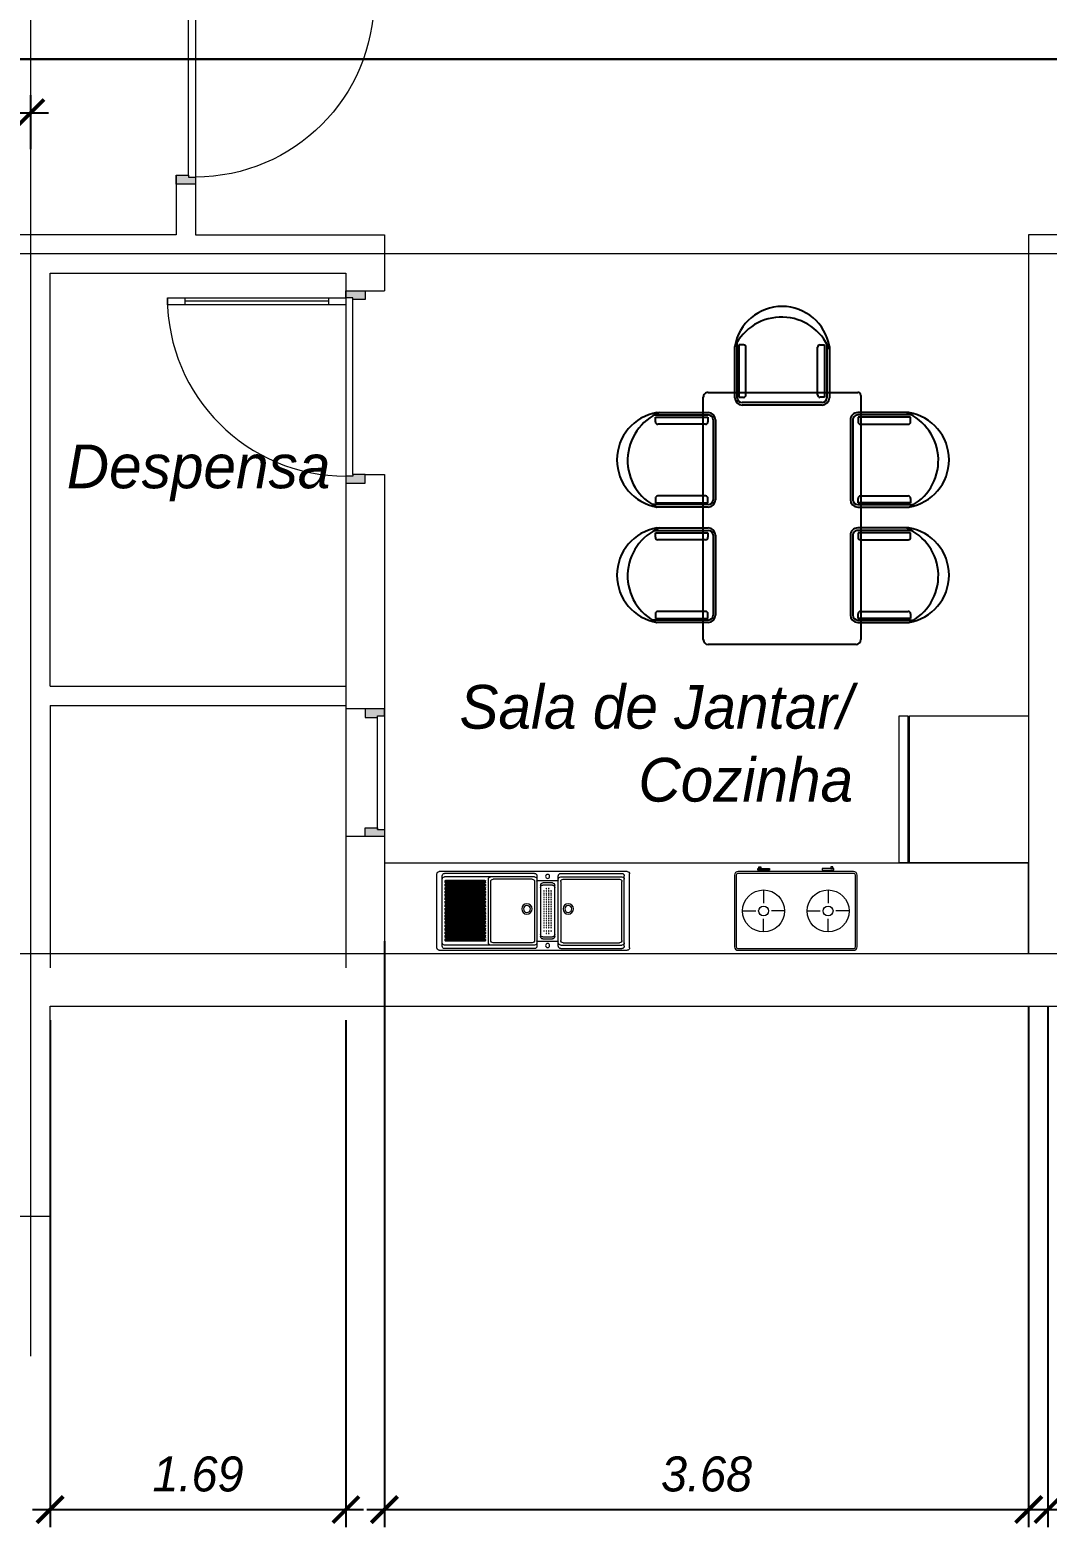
# Model space of a CAD drawing. Header units: millimetres. Extents: x 485872 to 486142, y -52344 to -52207.
# Drawn here: x 485907.28 to 485913.09, y -52267.77 to -52259.22 of the extents above; entities that cross this region are included whole.
import ezdxf

# ---------------------------------------------------------------- set-up
doc = ezdxf.new("R2010")
doc.units = ezdxf.units.MM
doc.header["$LTSCALE"] = 15
doc.header["$PDMODE"] = 2
doc.header["$PDSIZE"] = -10
doc.linetypes.add('ACAD_ISO12W100', pattern=[21, 12, -3, 0, -3, 0, -3])
doc.linetypes.add('DASHDOTX2', pattern=[50.8, 25.4, -12.7, 0, -12.7])
doc.layers.add('arrow', color=8, linetype='Continuous', lineweight=0)
doc.layers.add('TAB', color=36, linetype='Continuous')
doc.styles.get("Standard").update_dxf_attribs({"font": ''})
doc.styles.get('Standard').set_extended_font_data('Flux Architect', italic=True)
doc.dimstyles.get("Standard").update_dxf_attribs({"dimtxt": 0.2, "dimasz": 0.15, "dimexe": 0.1, "dimexo": 0.3, "dimgap": 0.1, "dimtad": 1, "dimzin": 0, "dimdsep": 46, "dimtxsty": 'Standard', "dimblk": 'ARCHTICK', "dimcen": 0.09, "dimdle": 0.1, "dimclrd": 4, "dimclrt": 2, "dimadec": 0, "dimazin": 0, "dimtfac": 1, "dimtofl": 0, "dimtmove": 0, "dimatfit": 3, "dimfxl": 1, "dimtfillclr": 1, "dimtolj": 1, "dimtzin": 0, "dimarcsym": 1})

# ---------------------------------------------------------------- blocks, each defined once
blk = doc.blocks.new('Main Door')
at = {"lineweight": 13}
h = blk.add_hatch(color=256, dxfattribs=at)
h.dxf.hatch_style = 1
h.paths.add_polyline_path([(45062.7, 76126.3), (45062.7, 76166.3), (45022.7, 76166.3), (45022.7, 76176.3), (44952.7, 76176.3), (44952.7, 76126.3)])
h.paths.add_polyline_path([(44952.7, 77176.3), (45022.7, 77176.3), (45022.7, 77186.3), (45062.7, 77186.3), (45062.7, 77226.3), (44952.7, 77226.3)])
for points in [[(45062.7, 77226.3), (44952.7, 77226.3), (44952.7, 77176.3), (45022.7, 77176.3), (45022.7, 77186.3), (45062.7, 77186.3)], [(45062.7, 76126.3), (44952.7, 76126.3), (44952.7, 76176.3), (45022.7, 76176.3), (45022.7, 76166.3), (45062.7, 76166.3)]]:
    blk.add_lwpolyline(points, close=True, dxfattribs=at)
at = {"color": 15, "lineweight": 13}
for points in [[(45062.7, 76166.3), (45062.7, 77186.3)], [(45022.7, 77176.3), (45022.7, 76176.3)], [(45162.7, 76166.3), (45162.7, 76206.3)], [(45162.7, 76186.3), (45982.7, 76186.3)], [(45982.7, 76166.3), (45982.7, 76206.3)]]:
    blk.add_lwpolyline(points, dxfattribs=at)
blk.add_lwpolyline([(45062.7, 76166.3), (45062.7, 76206.3), (46082.7, 76206.3), (46082.7, 76166.3)], close=True, dxfattribs=at)
at = {"lineweight": 13}
blk.add_arc((45062.7, 76166.3), 1020, 0, 90, dxfattribs=at)
blk = doc.blocks.new('refrigenerator')
at = {"lineweight": 13}
blk.add_lwpolyline([(91720.8, 98442.1), (92560.8, 98442.1), (92560.8, 99122.1), (91720.8, 99122.1)], close=True, dxfattribs=at)
blk.add_lwpolyline([(92560.8, 98382.1), (92560.8, 98432.1), (91720.8, 98432.1), (91720.8, 98382.1), (92560.8, 98382.1)], dxfattribs=at)
blk = doc.blocks.new('dining table')
at = {"layer": 'TAB', "color": 111}
for p, q in [((52113.3, 81444.8), (52113.3, 82841.1)), ((52140.3, 82868.1), (52986.3, 82868.1)), ((53013.3, 82841.1), (53013.3, 81455.2)), ((52986.3, 81428.2), (52130, 81428.2))]:
    blk.add_line(p, q, dxfattribs=at)
at = {"layer": 'TAB', "color": 36}
for p, q in [((52131.2, 82728.9), (51812.6, 82728.9)), ((52131.2, 82742.7), (51838.3, 82742.7)), ((52159, 82244.4), (52159, 82701.1)), ((52172.9, 82244.4), (52172.9, 82701.1)), ((52943.3, 82244.4), (52943.3, 82701.1)), ((52957.2, 82244.4), (52957.2, 82701.1)), ((52985, 82742.7), (53277.9, 82742.7)), ((52985, 82728.9), (53303.6, 82728.9)), ((51824.6, 82216.6), (52131.2, 82216.6)), ((51838.3, 82202.8), (52131.2, 82202.8)), ((53291.6, 82216.6), (52985, 82216.6)), ((53277.9, 82202.8), (52985, 82202.8)), ((52131.2, 82069.3), (51812.6, 82069.3)), ((52131.2, 82083.2), (51838.3, 82083.2)), ((52985, 82083.2), (53277.9, 82083.2)), ((52985, 82069.3), (53303.6, 82069.3)), ((52159, 81584.9), (52159, 82041.5)), ((52172.9, 81584.9), (52172.9, 82041.5)), ((52943.3, 81584.9), (52943.3, 82041.5)), ((52957.2, 81584.9), (52957.2, 82041.5)), ((51824.6, 81557.1), (52131.2, 81557.1)), ((53291.6, 81557.1), (52985, 81557.1)), ((51838.3, 81543.2), (52131.2, 81543.2)), ((52334.9, 81500), (52791.6, 81500)), ((52334.9, 81486.1), (52791.6, 81486.1)), ((53277.9, 81543.2), (52985, 81543.2)), ((52293.3, 81165.4), (52293.3, 81458.3)), ((52307.2, 81151.7), (52307.2, 81458.3)), ((52819.4, 81458.3), (52819.4, 81139.7)), ((52833.3, 81458.3), (52833.3, 81165.4))]:
    blk.add_line(p, q, dxfattribs=at)
at = {"layer": 'TAB', "color": 40}
for p, q in [((51829.1, 82719.6), (52129.1, 82719.6)), ((51829.1, 82693.4), (51829.1, 82719.6)), ((52115.2, 82679.5), (51843, 82679.5)), ((52129.1, 82719.6), (52129.1, 82693.4)), ((53287.1, 82719.6), (52987.1, 82719.6)), ((52987.1, 82719.6), (52987.1, 82693.4)), ((53001, 82679.5), (53273.2, 82679.5)), ((53287.1, 82693.4), (53287.1, 82719.6)), ((51829.1, 82256.1), (51829.1, 82229.9)), ((52115.2, 82270), (51843, 82270)), ((52129.1, 82229.9), (52129.1, 82256.1)), ((52987.1, 82229.9), (52987.1, 82256.1)), ((53001, 82270), (53273.2, 82270)), ((53287.1, 82256.1), (53287.1, 82229.9)), ((51829.1, 82229.9), (52129.1, 82229.9)), ((53287.1, 82229.9), (52987.1, 82229.9)), ((51829.1, 82060), (52129.1, 82060)), ((51829.1, 82033.9), (51829.1, 82060)), ((52115.2, 82020), (51843, 82020)), ((52129.1, 82060), (52129.1, 82033.9)), ((53287.1, 82060), (52987.1, 82060)), ((52987.1, 82060), (52987.1, 82033.9)), ((53001, 82020), (53273.2, 82020)), ((53287.1, 82033.9), (53287.1, 82060)), ((51829.1, 81596.5), (51829.1, 81570.4)), ((51829.1, 81570.4), (52129.1, 81570.4)), ((52115.2, 81610.4), (51843, 81610.4)), ((52129.1, 81570.4), (52129.1, 81596.5)), ((52987.1, 81570.4), (52987.1, 81596.5)), ((53287.1, 81570.4), (52987.1, 81570.4)), ((53001, 81610.4), (53273.2, 81610.4)), ((53287.1, 81596.5), (53287.1, 81570.4)), ((52320.4, 81156.2), (52320.4, 81456.1)), ((52320.4, 81456.1), (52346.6, 81456.1)), ((52360.5, 81442.3), (52360.5, 81170.1)), ((52770, 81442.3), (52770, 81170.1)), ((52810.1, 81456.1), (52783.9, 81456.1)), ((52810.1, 81156.2), (52810.1, 81456.1)), ((52346.6, 81156.2), (52320.4, 81156.2)), ((52783.9, 81156.2), (52810.1, 81156.2))]:
    blk.add_line(p, q, dxfattribs=at)
at = {"layer": 'TAB', "color": 111}
for centre, radius, start, end in [((52140.3, 82841.1), 27, 90, 180), ((52986.3, 82841.1), 27, 0, 90), ((52130, 81444.8), 16.7, 180, 270), ((52986.3, 81455.2), 27, 270, 0)]:
    blk.add_arc(centre, radius, start, end, dxfattribs=at)
at = {"layer": 'TAB', "color": 32}
for centre, radius, start, end in [((51883.5, 82472.7), 273.8, 99.50103, 260.49897), ((51965.9, 82476.2), 295.5, 115.57548, 247.72227), ((53150.4, 82476.2), 295.5, 292.27773, 64.42452), ((53232.7, 82472.7), 273.8, 279.50103, 80.49897), ((51883.5, 81813.2), 273.8, 99.50103, 260.49897), ((51965.9, 81816.7), 295.5, 115.57548, 247.72227), ((53150.4, 81816.7), 295.5, 292.27773, 64.42452), ((53232.7, 81813.2), 273.8, 279.50103, 80.49897), ((52566.7, 81292.9), 295.5, 202.27773, 334.42452), ((52563.3, 81210.5), 273.8, 189.50103, 350.49897)]:
    blk.add_arc(centre, radius, start, end, dxfattribs=at)
at = {"layer": 'TAB', "color": 40}
for centre, radius, start, end in [((51843, 82693.4), 13.9, 180, 270), ((52115.2, 82693.4), 13.9, 270, 0), ((52131.2, 82701.1), 41.7, 0, 90), ((52131.2, 82701.1), 27.8, 0, 90), ((53001, 82693.4), 13.9, 180, 270), ((53273.2, 82693.4), 13.9, 270, 0), ((51843, 82256.1), 13.9, 90, 180), ((52115.2, 82256.1), 13.9, 0, 90), ((53001, 82256.1), 13.9, 90, 180), ((53273.2, 82256.1), 13.9, 0, 90), ((51843, 82033.9), 13.9, 180, 270), ((52115.2, 82033.9), 13.9, 270, 0), ((53001, 82033.9), 13.9, 180, 270), ((53273.2, 82033.9), 13.9, 270, 0), ((51843, 81596.5), 13.9, 90, 180), ((52115.2, 81596.5), 13.9, 0, 90), ((53001, 81596.5), 13.9, 90, 180), ((53273.2, 81596.5), 13.9, 0, 90), ((52346.6, 81442.3), 13.9, 0, 90), ((52783.9, 81442.3), 13.9, 90, 180), ((52346.6, 81170.1), 13.9, 270, 0), ((52783.9, 81170.1), 13.9, 180, 270)]:
    blk.add_arc(centre, radius, start, end, dxfattribs=at)
at = {"layer": 'TAB', "color": 36}
for centre, radius, start, end in [((52985, 82701.1), 41.7, 90, 180), ((52985, 82701.1), 27.8, 90, 180), ((52131.2, 82244.4), 27.8, 270, 0), ((52131.2, 82244.4), 41.7, 270, 0), ((52985, 82244.4), 41.7, 180, 270), ((52985, 82244.4), 27.8, 180, 270), ((52131.2, 82041.5), 41.7, 0, 90), ((52131.2, 82041.5), 27.8, 0, 90), ((52985, 82041.5), 41.7, 90, 180), ((52985, 82041.5), 27.8, 90, 180), ((52131.2, 81584.9), 41.7, 270, 0), ((52131.2, 81584.9), 27.8, 270, 0), ((52985, 81584.9), 41.7, 180, 270), ((52985, 81584.9), 27.8, 180, 270), ((52334.9, 81458.3), 41.7, 90, 180), ((52334.9, 81458.3), 27.8, 90, 180), ((52791.6, 81458.3), 41.7, 0, 90), ((52791.6, 81458.3), 27.8, 0, 90)]:
    blk.add_arc(centre, radius, start, end, dxfattribs=at)
blk = doc.blocks.new('cooker')
at = {"lineweight": 13}
for points in [[(45152.8, 74479.4), (45562.8, 74479.4, 0.414214), (45582.8, 74499.4), (45582.8, 75159.4, 0.414214), (45562.8, 75179.4), (45152.8, 75179.4, 0.414214), (45132.8, 75159.4), (45132.8, 74499.4, 0.414214)], [(45152.8, 74489.4), (45562.8, 74489.4, 0.414214), (45572.8, 74499.4), (45572.8, 75159.4, 0.414214), (45562.8, 75169.4), (45152.8, 75169.4, 0.414214), (45142.8, 75159.4), (45142.8, 74499.4, 0.414214)]]:
    blk.add_lwpolyline(points, format="xyb", close=True, dxfattribs=at)
for points in [[(45357.8, 75133.7), (45357.8, 75058.7)], [(45237.8, 75013.7), (45312.8, 75013.7)], [(45357.8, 74893.7), (45357.8, 74968.7)], [(45477.8, 75013.7), (45402.8, 75013.7)], [(45357.8, 74765.1), (45357.8, 74690.1)], [(45237.8, 74645.1), (45312.8, 74645.1)], [(45477.8, 74645.1), (45402.8, 74645.1)], [(45357.8, 74525.1), (45357.8, 74600.1)]]:
    blk.add_lwpolyline(points, dxfattribs=at)
for points in [[(45590.8, 75047.1), (45601.3, 75047.1), (45601.3, 74980.3), (45590.8, 74980.3)], [(45601.3, 75040.1), (45610.9, 75040.1), (45610.9, 75029.9), (45601.3, 75029.9)], [(45590.8, 74611.6), (45601.3, 74611.6), (45601.3, 74678.5), (45590.8, 74678.5)], [(45601.3, 74618.6), (45610.9, 74618.6), (45610.9, 74628.9), (45601.3, 74628.9)]]:
    blk.add_lwpolyline(points, close=True, dxfattribs=at)
for centre, radius in [((45357.8, 75013.7), 120), ((45357.8, 75013.7), 28.3), ((45357.8, 74645.1), 120), ((45357.8, 74645.1), 28.3)]:
    blk.add_circle(centre, radius, dxfattribs=at)
blk = doc.blocks.new('washing  labo')
at = {"lineweight": 13}
for p, q in [((45652.3, 74366.3), (46725.7, 74366.3)), ((45639, 73929.7), (45639, 74353)), ((45669, 73939.7), (45669, 74343)), ((46032.3, 74356.3), (45682.3, 74356.3)), ((46032.3, 74336.3), (45682.3, 74336.3)), ((45682.3, 73973), (45682.3, 74309.7)), ((46019, 74323), (45695.7, 74323)), ((46032.3, 74309.7), (46032.3, 73973)), ((46045.7, 73939.7), (46045.7, 74343)), ((46048.3, 74314), (46165.7, 74314)), ((46066.3, 73994.7), (46066.3, 74288)), ((46079.7, 74301.3), (46134.3, 74301.3)), ((46079.7, 74289.3), (46134.3, 74289.3)), ((46147.7, 74288), (46147.7, 73994.7)), ((46168.3, 74343), (46168.3, 73939.7)), ((46181.7, 74356.3), (46695.7, 74356.3)), ((46181.7, 74336.3), (46695.7, 74336.3)), ((46181.7, 74309.7), (46181.7, 73973)), ((46195, 74323), (46418.3, 74323)), ((46431.7, 73973), (46431.7, 74309.7)), ((46445, 73959.7), (46445, 74323)), ((46461.6, 74306.2), (46461.6, 74312.9)), ((46461.6, 74286.2), (46461.6, 74292.9)), ((46464.9, 74316.2), (46689.7, 74316.2)), ((46464.9, 74306.9), (46464.9, 74312.2)), ((46464.9, 74302.9), (46689.7, 74302.9)), ((46464.9, 74296.2), (46689.7, 74296.2)), ((46464.9, 74286.9), (46464.9, 74292.2)), ((46464.9, 74282.9), (46689.7, 74282.9)), ((46464.9, 74276.2), (46689.7, 74276.2)), ((46465.6, 74312.9), (46689, 74312.9)), ((46465.6, 74306.2), (46689, 74306.2)), ((46465.6, 74292.9), (46689, 74292.9)), ((46465.6, 74286.2), (46689, 74286.2)), ((46689.7, 74306.9), (46689.7, 74312.2)), ((46689.7, 74286.9), (46689.7, 74292.2)), ((46693, 74306.2), (46693, 74312.9)), ((46693, 74286.2), (46693, 74292.9)), ((46709, 73939.7), (46709, 74343)), ((46739, 73929.7), (46739, 74353)), ((46461.6, 74266.2), (46461.6, 74272.9)), ((46461.6, 74246.2), (46461.6, 74252.9)), ((46461.6, 74228), (46461.6, 74234.7)), ((46461.6, 74208), (46461.6, 74214.7)), ((46461.6, 74188), (46461.6, 74194.7)), ((46464.9, 74266.9), (46464.9, 74272.2)), ((46464.9, 74262.9), (46689.7, 74262.9)), ((46464.9, 74256.2), (46689.7, 74256.2)), ((46464.9, 74246.9), (46464.9, 74252.2)), ((46464.9, 74242.9), (46689.7, 74242.9)), ((46464.9, 74238), (46689.7, 74238)), ((46464.9, 74228.7), (46464.9, 74234)), ((46464.9, 74224.7), (46689.7, 74224.7)), ((46464.9, 74218), (46689.7, 74218)), ((46464.9, 74208.7), (46464.9, 74214)), ((46464.9, 74204.7), (46689.7, 74204.7)), ((46464.9, 74198), (46689.7, 74198)), ((46464.9, 74188.7), (46464.9, 74194)), ((46465.6, 74272.9), (46689, 74272.9)), ((46465.6, 74266.2), (46689, 74266.2)), ((46465.6, 74252.9), (46689, 74252.9)), ((46465.6, 74246.2), (46689, 74246.2)), ((46465.6, 74234.7), (46689, 74234.7)), ((46465.6, 74228), (46689, 74228)), ((46465.6, 74214.7), (46689, 74214.7)), ((46465.6, 74208), (46689, 74208)), ((46465.6, 74194.7), (46689, 74194.7)), ((46689.7, 74266.9), (46689.7, 74272.2)), ((46689.7, 74246.9), (46689.7, 74252.2)), ((46689.7, 74228.7), (46689.7, 74234)), ((46689.7, 74208.7), (46689.7, 74214)), ((46689.7, 74188.7), (46689.7, 74194)), ((46693, 74266.2), (46693, 74272.9)), ((46693, 74246.2), (46693, 74252.9)), ((46693, 74228), (46693, 74234.7)), ((46693, 74208), (46693, 74214.7)), ((46693, 74188), (46693, 74194.7)), ((46461.6, 74168), (46461.6, 74174.7)), ((46461.6, 74148), (46461.6, 74154.7)), ((46461.6, 74128), (46461.6, 74134.7)), ((46461.6, 74109.7), (46461.6, 74116.4)), ((46464.9, 74184.7), (46689.7, 74184.7)), ((46464.9, 74178), (46689.7, 74178)), ((46464.9, 74168.7), (46464.9, 74174)), ((46464.9, 74164.7), (46689.7, 74164.7)), ((46464.9, 74158), (46689.7, 74158)), ((46464.9, 74148.7), (46464.9, 74154)), ((46464.9, 74144.7), (46689.7, 74144.7)), ((46464.9, 74138), (46689.7, 74138)), ((46464.9, 74128.7), (46464.9, 74134)), ((46464.9, 74124.7), (46689.7, 74124.7)), ((46464.9, 74119.7), (46689.7, 74119.7)), ((46464.9, 74110.4), (46464.9, 74115.7)), ((46464.9, 74106.4), (46689.7, 74106.4)), ((46465.6, 74188), (46689, 74188)), ((46465.6, 74174.7), (46689, 74174.7)), ((46465.6, 74168), (46689, 74168)), ((46465.6, 74154.7), (46689, 74154.7)), ((46465.6, 74148), (46689, 74148)), ((46465.6, 74134.7), (46689, 74134.7)), ((46465.6, 74128), (46689, 74128)), ((46465.6, 74116.4), (46689, 74116.4)), ((46465.6, 74109.7), (46689, 74109.7)), ((46689.7, 74168.7), (46689.7, 74174)), ((46689.7, 74148.7), (46689.7, 74154)), ((46689.7, 74128.7), (46689.7, 74134)), ((46689.7, 74110.4), (46689.7, 74115.7)), ((46693, 74168), (46693, 74174.7)), ((46693, 74148), (46693, 74154.7)), ((46693, 74128), (46693, 74134.7)), ((46693, 74109.7), (46693, 74116.4)), ((46461.6, 74092.3), (46461.6, 74099)), ((46461.6, 74072.3), (46461.6, 74079)), ((46461.6, 74052.3), (46461.6, 74059)), ((46461.6, 74032.3), (46461.6, 74039)), ((46461.6, 74012.3), (46461.6, 74019)), ((46464.9, 74102.3), (46689.7, 74102.3)), ((46464.9, 74093), (46464.9, 74098.3)), ((46464.9, 74089), (46689.7, 74089)), ((46464.9, 74082.3), (46689.7, 74082.3)), ((46464.9, 74073), (46464.9, 74078.3)), ((46464.9, 74069), (46689.7, 74069)), ((46464.9, 74062.3), (46689.7, 74062.3)), ((46464.9, 74053), (46464.9, 74058.3)), ((46464.9, 74049), (46689.7, 74049)), ((46464.9, 74042.3), (46689.7, 74042.3)), ((46464.9, 74033), (46464.9, 74038.3)), ((46464.9, 74029), (46689.7, 74029)), ((46464.9, 74022.3), (46689.7, 74022.3)), ((46464.9, 74013), (46464.9, 74018.3)), ((46465.6, 74099), (46689, 74099)), ((46465.6, 74092.3), (46689, 74092.3)), ((46465.6, 74079), (46689, 74079)), ((46465.6, 74072.3), (46689, 74072.3)), ((46465.6, 74059), (46689, 74059)), ((46465.6, 74052.3), (46689, 74052.3)), ((46465.6, 74039), (46689, 74039)), ((46465.6, 74032.3), (46689, 74032.3)), ((46465.6, 74019), (46689, 74019)), ((46689.7, 74093), (46689.7, 74098.3)), ((46689.7, 74073), (46689.7, 74078.3)), ((46689.7, 74053), (46689.7, 74058.3)), ((46689.7, 74033), (46689.7, 74038.3)), ((46689.7, 74013), (46689.7, 74018.3)), ((46693, 74092.3), (46693, 74099)), ((46693, 74072.3), (46693, 74079)), ((46693, 74052.3), (46693, 74059)), ((46693, 74032.3), (46693, 74039)), ((46693, 74012.3), (46693, 74019)), ((46032.3, 73946.3), (45682.3, 73946.3)), ((46019, 73959.7), (45695.7, 73959.7)), ((46165.7, 73968.7), (46048.3, 73968.7)), ((46134.3, 73993.3), (46079.7, 73993.3)), ((46134.3, 73981.3), (46079.7, 73981.3)), ((46181.7, 73946.3), (46695.7, 73946.3)), ((46195, 73959.7), (46418.3, 73959.7)), ((46461.6, 73992.3), (46461.6, 73999)), ((46461.6, 73972.3), (46461.6, 73979)), ((46464.9, 74009), (46689.7, 74009)), ((46464.9, 74002.3), (46689.7, 74002.3)), ((46464.9, 73993), (46464.9, 73998.3)), ((46464.9, 73989), (46689.7, 73989)), ((46464.9, 73982.3), (46689.7, 73982.3)), ((46464.9, 73973), (46464.9, 73978.3)), ((46464.9, 73969), (46689.7, 73969)), ((46465.6, 74012.3), (46689, 74012.3)), ((46465.6, 73999), (46689, 73999)), ((46465.6, 73992.3), (46689, 73992.3)), ((46465.6, 73979), (46689, 73979)), ((46465.6, 73972.3), (46689, 73972.3)), ((46689.7, 73993), (46689.7, 73998.3)), ((46689.7, 73973), (46689.7, 73978.3)), ((46693, 73992.3), (46693, 73999)), ((46693, 73972.3), (46693, 73979)), ((45652.3, 73916.3), (46725.7, 73916.3)), ((46032.3, 73926.3), (45682.3, 73926.3)), ((46181.7, 73926.3), (46695.7, 73926.3))]:
    blk.add_line(p, q, dxfattribs=at)
for centre, radius in [((46107, 74339), 11.7), ((46087, 74256.3), 1.33), ((46087, 74243), 1.33), ((46087, 74233), 1.33), ((46087, 74219.7), 1.33), ((46087, 74206.3), 1.33), ((46087, 74193), 1.33), ((46100.3, 74269.7), 1.33), ((46100.3, 74256.3), 1.33), ((46100.3, 74243), 1.33), ((46100.3, 74233), 1.33), ((46100.3, 74219.7), 1.33), ((46100.3, 74206.3), 1.33), ((46100.3, 74193), 1.33), ((46113.7, 74269.7), 1.33), ((46113.7, 74256.3), 1.33), ((46113.7, 74243), 1.33), ((46113.7, 74233), 1.33), ((46113.7, 74219.7), 1.33), ((46113.7, 74206.3), 1.33), ((46113.7, 74193), 1.33), ((46127, 74256.3), 1.33), ((46127, 74243), 1.33), ((46127, 74233), 1.33), ((46127, 74219.7), 1.33), ((46127, 74206.3), 1.33), ((46127, 74193), 1.33), ((45989, 74153), 30), ((45989, 74153), 20), ((46087, 74179.7), 1.33), ((46087, 74166.3), 1.33), ((46087, 74153), 1.33), ((46087, 74139.7), 1.33), ((46087, 74126.3), 1.33), ((46087, 74113), 1.33), ((46100.3, 74179.7), 1.33), ((46100.3, 74166.3), 1.33), ((46100.3, 74153), 1.33), ((46100.3, 74139.7), 1.33), ((46100.3, 74126.3), 1.33), ((46100.3, 74113), 1.33), ((46113.7, 74179.7), 1.33), ((46113.7, 74166.3), 1.33), ((46113.7, 74153), 1.33), ((46113.7, 74139.7), 1.33), ((46113.7, 74126.3), 1.33), ((46113.7, 74113), 1.33), ((46127, 74179.7), 1.33), ((46127, 74166.3), 1.33), ((46127, 74153), 1.33), ((46127, 74139.7), 1.33), ((46127, 74126.3), 1.33), ((46127, 74113), 1.33), ((46225, 74153), 30), ((46225, 74153), 20), ((46087, 74099.7), 1.33), ((46087, 74086.3), 1.33), ((46087, 74073), 1.33), ((46087, 74059.7), 1.33), ((46087, 74046.3), 1.33), ((46087, 74026.3), 1.33), ((46100.3, 74099.7), 1.33), ((46100.3, 74086.3), 1.33), ((46100.3, 74073), 1.33), ((46100.3, 74059.7), 1.33), ((46100.3, 74046.3), 1.33), ((46100.3, 74026.3), 1.33), ((46113.7, 74099.7), 1.33), ((46113.7, 74086.3), 1.33), ((46113.7, 74073), 1.33), ((46113.7, 74059.7), 1.33), ((46113.7, 74046.3), 1.33), ((46113.7, 74026.3), 1.33), ((46127, 74099.7), 1.33), ((46127, 74086.3), 1.33), ((46127, 74073), 1.33), ((46127, 74059.7), 1.33), ((46127, 74046.3), 1.33), ((46127, 74026.3), 1.33), ((46107, 73943.7), 11.7), ((46100.3, 74013), 1.33), ((46113.7, 74013), 1.33)]:
    blk.add_circle(centre, radius, dxfattribs=at)
for centre, radius, start, end in [((45652.3, 74353), 13.3, 90, 180), ((46725.7, 74353), 13.3, 0, 90), ((45682.3, 74343), 13.3, 90, 180), ((45682.3, 74323), 13.3, 90, 180), ((45695.7, 74309.7), 13.3, 90, 180), ((46019, 74309.7), 13.3, 0, 90), ((46032.3, 74343), 13.3, 0, 90), ((46032.3, 74323), 13.3, 0, 90), ((46048.3, 74311.3), 2.67, 90, 180), ((46048.3, 74311.3), 2.67, 90, 180), ((46079.7, 74288), 13.3, 90, 180), ((46079.7, 74276), 13.3, 90, 180), ((46134.3, 74288), 13.3, 0, 90), ((46134.3, 74276), 13.3, 0, 90), ((46165.7, 74311.3), 2.67, 0, 90), ((46165.7, 74311.3), 2.67, 0, 90), ((46181.7, 74343), 13.3, 90, 180), ((46181.7, 74323), 13.3, 90, 180), ((46195, 74309.7), 13.3, 90, 180), ((46418.3, 74309.7), 13.3, 0, 90), ((46431.7, 74323), 13.3, 0, 90), ((46464.9, 74312.9), 3.33, 90, 180), ((46464.9, 74306.2), 3.33, 180, 270), ((46464.9, 74292.9), 3.33, 90, 180), ((46464.9, 74286.2), 3.33, 180, 270), ((46464.9, 74272.9), 3.33, 90, 180), ((46465.6, 74312.2), 0.667, 90, 180), ((46465.6, 74306.9), 0.667, 180, 270), ((46465.6, 74292.2), 0.667, 90, 180), ((46465.6, 74286.9), 0.667, 180, 270), ((46689, 74312.2), 0.667, 0, 90), ((46689, 74306.9), 0.667, 270, 360), ((46689, 74292.2), 0.667, 0, 90), ((46689, 74286.9), 0.667, 270, 360), ((46689.7, 74312.9), 3.33, 0, 90), ((46689.7, 74306.2), 3.33, 270, 0), ((46689.7, 74292.9), 3.33, 0, 90), ((46689.7, 74286.2), 3.33, 270, 0), ((46689.7, 74272.9), 3.33, 0, 90), ((46695.7, 74343), 13.3, 0, 90), ((46695.7, 74323), 13.3, 0, 90), ((46464.9, 74266.2), 3.33, 180, 270), ((46464.9, 74252.9), 3.33, 90, 180), ((46464.9, 74246.2), 3.33, 180, 270), ((46464.9, 74234.7), 3.33, 90, 180), ((46464.9, 74228), 3.33, 180, 270), ((46464.9, 74214.7), 3.33, 90, 180), ((46464.9, 74208), 3.33, 180, 270), ((46464.9, 74194.7), 3.33, 90, 180), ((46465.6, 74272.2), 0.667, 90, 180), ((46465.6, 74266.9), 0.667, 180, 270), ((46465.6, 74252.2), 0.667, 90, 180), ((46465.6, 74246.9), 0.667, 180, 270), ((46465.6, 74234), 0.667, 90, 180), ((46465.6, 74228.7), 0.667, 180, 270), ((46465.6, 74214), 0.667, 90, 180), ((46465.6, 74208.7), 0.667, 180, 270), ((46465.6, 74194), 0.667, 90, 180), ((46689, 74272.2), 0.667, 0, 90), ((46689, 74266.9), 0.667, 270, 360), ((46689, 74252.2), 0.667, 0, 90), ((46689, 74246.9), 0.667, 270, 360), ((46689, 74234), 0.667, 0, 90), ((46689, 74228.7), 0.667, 270, 360), ((46689, 74214), 0.667, 0, 90), ((46689, 74208.7), 0.667, 270, 360), ((46689, 74194), 0.667, 0, 90), ((46689.7, 74266.2), 3.33, 270, 0), ((46689.7, 74252.9), 3.33, 0, 90), ((46689.7, 74246.2), 3.33, 270, 0), ((46689.7, 74234.7), 3.33, 0, 90), ((46689.7, 74228), 3.33, 270, 0), ((46689.7, 74214.7), 3.33, 0, 90), ((46689.7, 74208), 3.33, 270, 0), ((46689.7, 74194.7), 3.33, 0, 90), ((46464.9, 74188), 3.33, 180, 270), ((46464.9, 74174.7), 3.33, 90, 180), ((46464.9, 74168), 3.33, 180, 270), ((46464.9, 74154.7), 3.33, 90, 180), ((46464.9, 74148), 3.33, 180, 270), ((46464.9, 74134.7), 3.33, 90, 180), ((46464.9, 74128), 3.33, 180, 270), ((46464.9, 74116.4), 3.33, 90, 180), ((46464.9, 74109.7), 3.33, 180, 270), ((46465.6, 74188.7), 0.667, 180, 270), ((46465.6, 74174), 0.667, 90, 180), ((46465.6, 74168.7), 0.667, 180, 270), ((46465.6, 74154), 0.667, 90, 180), ((46465.6, 74148.7), 0.667, 180, 270), ((46465.6, 74134), 0.667, 90, 180), ((46465.6, 74128.7), 0.667, 180, 270), ((46465.6, 74115.7), 0.667, 90, 180), ((46465.6, 74110.4), 0.667, 180, 270), ((46689, 74188.7), 0.667, 270, 360), ((46689, 74174), 0.667, 0, 90), ((46689, 74168.7), 0.667, 270, 360), ((46689, 74154), 0.667, 0, 90), ((46689, 74148.7), 0.667, 270, 360), ((46689, 74134), 0.667, 0, 90), ((46689, 74128.7), 0.667, 270, 360), ((46689, 74115.7), 0.667, 0, 90), ((46689, 74110.4), 0.667, 270, 360), ((46689.7, 74188), 3.33, 270, 0), ((46689.7, 74174.7), 3.33, 0, 90), ((46689.7, 74168), 3.33, 270, 0), ((46689.7, 74154.7), 3.33, 0, 90), ((46689.7, 74148), 3.33, 270, 0), ((46689.7, 74134.7), 3.33, 0, 90), ((46689.7, 74128), 3.33, 270, 0), ((46689.7, 74116.4), 3.33, 0, 90), ((46689.7, 74109.7), 3.33, 270, 0), ((46464.9, 74099), 3.33, 90, 180), ((46464.9, 74092.3), 3.33, 180, 270), ((46464.9, 74079), 3.33, 90, 180), ((46464.9, 74072.3), 3.33, 180, 270), ((46464.9, 74059), 3.33, 90, 180), ((46464.9, 74052.3), 3.33, 180, 270), ((46464.9, 74039), 3.33, 90, 180), ((46464.9, 74032.3), 3.33, 180, 270), ((46464.9, 74019), 3.33, 90, 180), ((46465.6, 74098.3), 0.667, 90, 180), ((46465.6, 74093), 0.667, 180, 270), ((46465.6, 74078.3), 0.667, 90, 180), ((46465.6, 74073), 0.667, 180, 270), ((46465.6, 74058.3), 0.667, 90, 180), ((46465.6, 74053), 0.667, 180, 270), ((46465.6, 74038.3), 0.667, 90, 180), ((46465.6, 74033), 0.667, 180, 270), ((46465.6, 74018.3), 0.667, 90, 180), ((46689, 74098.3), 0.667, 0, 90), ((46689, 74093), 0.667, 270, 360), ((46689, 74078.3), 0.667, 0, 90), ((46689, 74073), 0.667, 270, 360), ((46689, 74058.3), 0.667, 0, 90), ((46689, 74053), 0.667, 270, 360), ((46689, 74038.3), 0.667, 0, 90), ((46689, 74033), 0.667, 270, 360), ((46689, 74018.3), 0.667, 0, 90), ((46689.7, 74099), 3.33, 0, 90), ((46689.7, 74092.3), 3.33, 270, 0), ((46689.7, 74079), 3.33, 0, 90), ((46689.7, 74072.3), 3.33, 270, 0), ((46689.7, 74059), 3.33, 0, 90), ((46689.7, 74052.3), 3.33, 270, 0), ((46689.7, 74039), 3.33, 0, 90), ((46689.7, 74032.3), 3.33, 270, 0), ((46689.7, 74019), 3.33, 0, 90), ((45682.3, 73959.7), 13.3, 180, 270), ((45682.3, 73939.7), 13.3, 180, 270), ((45695.7, 73973), 13.3, 180, 270), ((46019, 73973), 13.3, 270, 0), ((46032.3, 73959.7), 13.3, 270, 0), ((46032.3, 73939.7), 13.3, 270, 0), ((46048.3, 73971.3), 2.67, 180, 270), ((46048.3, 73971.3), 2.67, 180, 270), ((46079.7, 74006.7), 13.3, 180, 270), ((46079.7, 73994.7), 13.3, 180, 270), ((46134.3, 74006.7), 13.3, 270, 0), ((46134.3, 73994.7), 13.3, 270, 0), ((46165.7, 73971.3), 2.67, 270, 0), ((46165.7, 73971.3), 2.67, 270, 0), ((46181.7, 73959.7), 13.3, 180, 270), ((46181.7, 73939.7), 13.3, 180, 270), ((46195, 73973), 13.3, 180, 270), ((46418.3, 73973), 13.3, 270, 0), ((46431.7, 73959.7), 13.3, 270, 0), ((46464.9, 74012.3), 3.33, 180, 270), ((46464.9, 73999), 3.33, 90, 180), ((46464.9, 73992.3), 3.33, 180, 270), ((46464.9, 73979), 3.33, 90, 180), ((46464.9, 73972.3), 3.33, 180, 270), ((46465.6, 74013), 0.667, 180, 270), ((46465.6, 73998.3), 0.667, 90, 180), ((46465.6, 73993), 0.667, 180, 270), ((46465.6, 73978.3), 0.667, 90, 180), ((46465.6, 73973), 0.667, 180, 270), ((46689, 74013), 0.667, 270, 360), ((46689, 73998.3), 0.667, 0, 90), ((46689, 73993), 0.667, 270, 360), ((46689, 73978.3), 0.667, 0, 90), ((46689, 73973), 0.667, 270, 360), ((46689.7, 74012.3), 3.33, 270, 0), ((46689.7, 73999), 3.33, 0, 90), ((46689.7, 73992.3), 3.33, 270, 0), ((46689.7, 73979), 3.33, 0, 90), ((46689.7, 73972.3), 3.33, 270, 0), ((46695.7, 73959.7), 13.3, 270, 0), ((46695.7, 73939.7), 13.3, 270, 0), ((45652.3, 73929.7), 13.3, 180, 270), ((46725.7, 73929.7), 13.3, 270, 0)]:
    blk.add_arc(centre, radius, start, end, dxfattribs=at)
blk = doc.blocks.new('_ArchTick')
at = {"color": 0, "const_width": 0.15}
blk.add_lwpolyline([(-0.5, -0.5), (0.5, 0.5)], dxfattribs=at)
blk = doc.blocks.new('*D263')
at = {"color": 0, "linetype": 'Continuous', "lineweight": -2, "transparency": 16777216}
for p, q in [((486052.4898, -52259.9986), (486052.4898, -52259.5909)), ((486055.3898, -52259.8986), (486055.3898, -52259.5909))]:
    blk.add_line(p, q, dxfattribs=at)
at = {"color": 4, "linetype": 'Continuous', "lineweight": -2, "transparency": 16777216}
blk.add_line((486052.3898, -52259.6909), (486055.4898, -52259.6909), dxfattribs=at)
at = {"layer": 'Defpoints', "color": 0, "linetype": 'Continuous', "lineweight": 13, "transparency": 16777216}
for p in [(486055.3898, -52259.6909), (486055.3898, -52260.1986), (486052.4898, -52260.2986)]:
    blk.add_point(p, dxfattribs=at)
at = {"color": 4, "linetype": 'Continuous', "lineweight": -2, "transparency": 16777216, "xscale": 0.15, "yscale": 0.15, "zscale": 0.15, "rotation": 180}
blk.add_blockref('_ArchTick', (486052.4898, -52259.6909), dxfattribs=at)
at = {"color": 4, "linetype": 'Continuous', "lineweight": -2, "transparency": 16777216, "xscale": 0.15, "yscale": 0.15, "zscale": 0.15}
blk.add_blockref('_ArchTick', (486055.3898, -52259.6909), dxfattribs=at)
at = {"color": 2, "linetype": 'Continuous', "lineweight": 13, "transparency": 16777216, "insert": (486053.9398, -52259.4887), "char_height": 0.2, "attachment_point": 5}
blk.add_mtext('\\A1;2.90', dxfattribs=at)
blk = doc.blocks.new('*D246')
at = {"color": 0, "linetype": 'Continuous', "lineweight": -2, "transparency": 16777216}
for p, q in [((486057.4098, -52264.4266), (486057.4098, -52267.775)), ((486061.0898, -52264.7986), (486061.0898, -52267.775))]:
    blk.add_line(p, q, dxfattribs=at)
at = {"color": 4, "linetype": 'Continuous', "lineweight": -2, "transparency": 16777216}
blk.add_line((486057.3098, -52267.675), (486061.1898, -52267.675), dxfattribs=at)
at = {"layer": 'Defpoints', "color": 0, "linetype": 'Continuous', "lineweight": 13, "transparency": 16777216}
for p in [(486057.4098, -52264.1266), (486061.0898, -52264.4986), (486061.0898, -52267.675)]:
    blk.add_point(p, dxfattribs=at)
at = {"color": 4, "linetype": 'Continuous', "lineweight": -2, "transparency": 16777216, "xscale": 0.15, "yscale": 0.15, "zscale": 0.15, "rotation": 180}
blk.add_blockref('_ArchTick', (486057.4098, -52267.675), dxfattribs=at)
at = {"color": 4, "linetype": 'Continuous', "lineweight": -2, "transparency": 16777216, "xscale": 0.15, "yscale": 0.15, "zscale": 0.15}
blk.add_blockref('_ArchTick', (486061.0898, -52267.675), dxfattribs=at)
at = {"color": 2, "linetype": 'Continuous', "lineweight": 13, "transparency": 16777216, "insert": (486059.2498, -52267.4728), "char_height": 0.2, "attachment_point": 5}
blk.add_mtext('\\A1;3.68', dxfattribs=at)
blk = doc.blocks.new('*D247')
at = {"color": 0, "linetype": 'Continuous', "lineweight": -2, "transparency": 16777216}
for p, q in [((486066.0098, -52264.4146), (486066.0098, -52267.775)), ((486061.1998, -52264.7986), (486061.1998, -52267.775))]:
    blk.add_line(p, q, dxfattribs=at)
at = {"color": 4, "linetype": 'Continuous', "lineweight": -2, "transparency": 16777216}
blk.add_line((486061.0998, -52267.675), (486066.1098, -52267.675), dxfattribs=at)
at = {"layer": 'Defpoints', "color": 0, "linetype": 'Continuous', "lineweight": 13, "transparency": 16777216}
for p in [(486066.0098, -52264.1146), (486061.1998, -52264.4986), (486066.0098, -52267.675)]:
    blk.add_point(p, dxfattribs=at)
at = {"color": 4, "linetype": 'Continuous', "lineweight": -2, "transparency": 16777216, "xscale": 0.15, "yscale": 0.15, "zscale": 0.15, "rotation": 180}
blk.add_blockref('_ArchTick', (486061.1998, -52267.675), dxfattribs=at)
at = {"color": 4, "linetype": 'Continuous', "lineweight": -2, "transparency": 16777216, "xscale": 0.15, "yscale": 0.15, "zscale": 0.15}
blk.add_blockref('_ArchTick', (486066.0098, -52267.675), dxfattribs=at)
at = {"color": 2, "linetype": 'Continuous', "lineweight": 13, "transparency": 16777216, "insert": (486063.6048, -52267.4728), "char_height": 0.2, "attachment_point": 5}
blk.add_mtext('\\A1;4.81', dxfattribs=at)
blk = doc.blocks.new('*D286')
at = {"color": 0, "linetype": 'Continuous', "lineweight": -2, "transparency": 16777216}
for p, q in [((486055.4998, -52264.8786), (486055.4998, -52267.775)), ((486057.1898, -52264.8786), (486057.1898, -52267.775))]:
    blk.add_line(p, q, dxfattribs=at)
at = {"color": 4, "linetype": 'Continuous', "lineweight": -2, "transparency": 16777216}
blk.add_line((486055.3998, -52267.675), (486057.2898, -52267.675), dxfattribs=at)
at = {"layer": 'Defpoints', "color": 0, "linetype": 'Continuous', "lineweight": 13, "transparency": 16777216}
for p in [(486055.4998, -52264.5786), (486057.1898, -52264.5786), (486057.1898, -52267.675)]:
    blk.add_point(p, dxfattribs=at)
at = {"color": 4, "linetype": 'Continuous', "lineweight": -2, "transparency": 16777216, "xscale": 0.15, "yscale": 0.15, "zscale": 0.15, "rotation": 180}
blk.add_blockref('_ArchTick', (486055.4998, -52267.675), dxfattribs=at)
at = {"color": 4, "linetype": 'Continuous', "lineweight": -2, "transparency": 16777216, "xscale": 0.15, "yscale": 0.15, "zscale": 0.15}
blk.add_blockref('_ArchTick', (486057.1898, -52267.675), dxfattribs=at)
at = {"color": 2, "linetype": 'Continuous', "lineweight": 13, "transparency": 16777216, "insert": (486056.3448, -52267.4728), "char_height": 0.2, "attachment_point": 5}
blk.add_mtext('\\A1;1.69', dxfattribs=at)

msp = doc.modelspace()

# ---------------------------------------------------------------- hatches: boundary and pattern name
at = {"lineweight": 13}
h = msp.add_hatch(color=256, dxfattribs=at)
h.dxf.hatch_style = 1
h.paths.add_polyline_path([(485909.1913, -52263.1486), (485909.1913, -52263.0986), (485909.3013, -52263.0986), (485909.3013, -52263.1386), (485909.2613, -52263.1386), (485909.2613, -52263.1486)])
h.paths.add_polyline_path([(485909.1913, -52263.8286), (485909.1913, -52263.7786), (485909.2613, -52263.7786), (485909.2613, -52263.7886), (485909.3013, -52263.7886), (485909.3013, -52263.8286)])

# ---------------------------------------------------------------- linework, layer by layer
at = {"color": 6, "linetype": 'DASHDOTX2', "lineweight": 13}
for p, q in [((485907.2813, -52266.7986), (485907.2813, -52250.1986)), ((485921.5813, -52260.4986), (485885.9813, -52260.4986)), ((485921.5813, -52264.4986), (485885.9813, -52264.4986))]:
    msp.add_line(p, q, dxfattribs=at)
at = {"linetype": 'Continuous', "lineweight": 13}
for p, q in [((485909.1913, -52260.7086), (485909.3013, -52260.7086)), ((485909.1913, -52261.7586), (485909.3013, -52261.7586))]:
    msp.add_line(p, q, dxfattribs=at)
at = {"lineweight": 13}
for points in [[(485887.9813, -52252.1986), (485887.9813, -52252.1986), (485887.9813, -52264.7986), (485900.1713, -52264.7986), (485900.1713, -52265.9986), (485907.3913, -52265.9986), (485907.3913, -52264.7986), (485919.5813, -52264.7986), (485919.5813, -52252.1986)], [(485908.1113, -52260.0486), (485908.1113, -52260.3886)], [(485908.2213, -52260.0586), (485908.2213, -52260.3886)], [(485908.2213, -52260.3886), (485909.3013, -52260.3886)], [(485909.3013, -52260.3886), (485909.3013, -52260.7086)], [(485914.2813, -52260.3886), (485912.9813, -52260.3886), (485912.9813, -52264.4986)], [(485907.3913, -52262.9686), (485907.3913, -52260.6086), (485909.0813, -52260.6086)], [(485909.0813, -52260.6086), (485909.0813, -52264.5786)], [(485909.3013, -52261.7586), (485909.3013, -52264.5786)], [(485907.3913, -52262.9686), (485909.0813, -52262.9686)], [(485907.3913, -52263.0786), (485909.0813, -52263.0786)], [(485909.3013, -52263.0986), (485909.0813, -52263.0986)], [(485909.0813, -52263.0986), (485909.0813, -52263.8286)], [(485909.3013, -52263.0986), (485909.1913, -52263.0986)], [(485909.3013, -52263.8286), (485909.0813, -52263.8286)], [(485909.3013, -52263.8286), (485909.1913, -52263.8286)], [(485909.3013, -52263.9786), (485912.9813, -52263.9786)], [(485912.9813, -52264.4986), (485912.9813, -52263.9786)]]:
    msp.add_lwpolyline(points, dxfattribs=at)
at = {"linetype": 'Continuous', "lineweight": 13}
for points in [[(485908.1113, -52260.3886), (485906.3313, -52260.3886), (485906.3313, -52260.6086)], [(485907.3913, -52263.0786), (485907.3913, -52264.5786)]]:
    msp.add_lwpolyline(points, dxfattribs=at)
at = {"lineweight": 13}
for points in [[(485909.3013, -52263.0986), (485909.1913, -52263.0986), (485909.1913, -52263.1486), (485909.2613, -52263.1486), (485909.2613, -52263.1386), (485909.3013, -52263.1386)], [(485909.3013, -52263.8286), (485909.1913, -52263.8286), (485909.1913, -52263.7786), (485909.2613, -52263.7786), (485909.2613, -52263.7886), (485909.3013, -52263.7886)]]:
    msp.add_lwpolyline(points, close=True, dxfattribs=at)
at = {"color": 15, "lineweight": 13}
for points in [[(485909.2613, -52263.7886), (485909.2613, -52263.1486)], [(485909.3013, -52263.1386), (485909.3013, -52263.7886)]]:
    msp.add_lwpolyline(points, dxfattribs=at)
at = {"layer": 'arrow', "color": 1, "linetype": 'ACAD_ISO12W100', "lineweight": 30}
msp.add_lwpolyline([(485886.3112, -52259.3856), (485921.4984, -52259.3856)], dxfattribs=at)

# ---------------------------------------------------------------- block references
at = {"lineweight": 13, "yscale": 0.001, "zscale": 0.001}
for name, p, xscale, rotation in [('Main Door', (485863.1586, -52182.8723), -0.001, 180), ('Main Door', (485954.144, -52184.5823), 0.001, 180), ('dining table', (485964.136, -52179.8618), 0.001, 180), ('refrigenerator', (485813.8592, -52355.6994), -0.001, 270), ('cooker', (485986.4807, -52309.6114), 0.001, 89.99999999999997)]:
    msp.add_blockref(name, p, dxfattribs=dict(at, xscale=xscale, rotation=rotation))
at = {"lineweight": 13, "xscale": -0.001, "yscale": 0.001, "zscale": 0.001}
msp.add_blockref('washing  labo', (485956.3403, -52338.395), dxfattribs=at)

# ---------------------------------------------------------------- texts
at = {"lineweight": 13, "char_height": 0.25, "attachment_point": 3}
for s, width, insert in [('\\pxqc;Despensa ', 1.391187, (485908.9352, -52261.5877)), ('Sala de Jantar/ Cozinha ', 2.442773, (485911.9785, -52262.9618))]:
    msp.add_mtext_dynamic_manual_height_columns(s, width=width, gutter_width=0.0125, heights=[0], dxfattribs=dict(at, insert=insert))

# ---------------------------------------------------------------- dimensions: what is measured, and where the dimension line sits
at = {"linetype": 'Continuous', "lineweight": 13}
for base, p1, p2, picture, middle in [((485907.2813, -52259.6909), (485904.3813, -52260.2986), (485907.2813, -52260.1986), '*D263', (485905.8313, -52259.4887)), ((485909.0813, -52267.675), (485907.3913, -52264.5786), (485909.0813, -52264.5786), '*D286', (485908.2363, -52267.4728))]:
    dim = msp.add_linear_dim(base=base, p1=p1, p2=p2, dimstyle='Standard', dxfattribs=at)
    dim.commit()
    dim.dimension.update_dxf_attribs({"geometry": picture, "text_midpoint": middle, "insert": (-148.1085, 0)})
for base, p1, p2, picture, middle in [((485912.9813, -52267.675), (485909.3013, -52264.1266), (485912.9813, -52264.4986), '*D246', (485911.1413, -52267.4728)), ((485917.9013, -52267.675), (485913.0913, -52264.4986), (485917.9013, -52264.1146), '*D247', (485915.4963, -52267.4728))]:
    dim = msp.add_linear_dim(base=base, p1=p1, p2=p2, dimstyle='Standard', override={"dimtmove": 1}, dxfattribs=at)
    dim.commit()
    dim.dimension.update_dxf_attribs({"geometry": picture, "text_midpoint": middle, "insert": (-148.1085, 0)})

doc.saveas('drawing.dxf')
